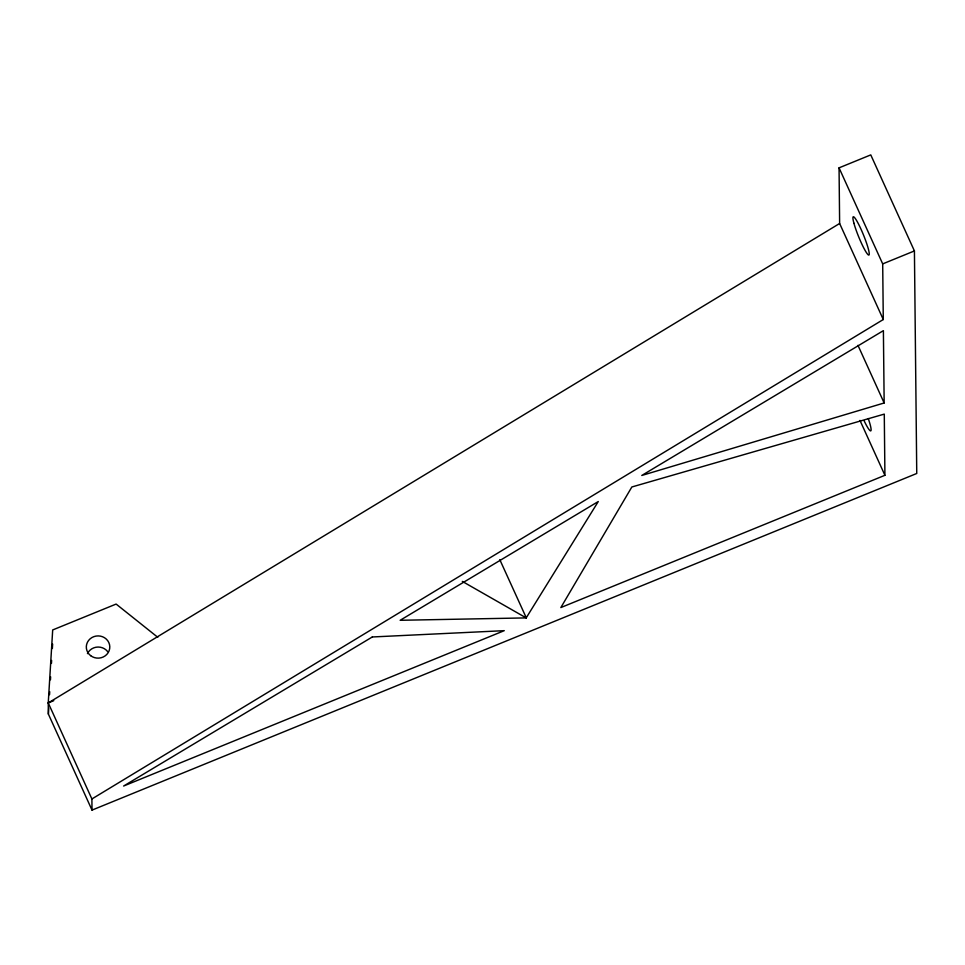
<?xml version="1.0" encoding="UTF-8"?>
<svg xmlns="http://www.w3.org/2000/svg" width="965" height="965" viewBox="0 0 965 965"><rect width="100%" height="100%" fill="white"/><g stroke="black" fill="none" stroke-linecap="round" stroke-linejoin="round"><path stroke-width="1.45" d="M92.013 810.105L91.892 798.972L883.277 319.524L839.634 223.482L839.055 167.85L870.768 154.895L914.422 250.936L916.75 473.477L92.013 810.105L48.371 714.064L48.25 702.93L52.689 629.952L116.126 604.066L157.778 637.298M48.371 714.064L48.733 708.105M49.541 694.703L49.722 691.724M50.445 679.806L50.626 676.827M51.447 663.425L51.627 660.446M52.351 648.528L52.629 644.065M526.19 617.902L598.276 501.535L400.149 620.29L526.19 617.902L462.319 581.4M91.892 798.972L48.25 702.93L839.634 223.482M883.277 319.524L882.698 263.891L914.422 250.936M48.25 702.93L53.763 700.674M884.917 475.299L560.846 607.564L631.846 486.987L884.278 414.106L884.917 475.299L859.972 420.414M884.157 402.972L641.773 475.468L883.397 330.645L884.157 402.972L857.969 345.349M839.055 167.85L882.698 263.891M499.81 559.664L526.275 617.781M868.271 418.557A20.723 2.581 67.8 0 1 870.78 430.873A20.723 2.581 67.8 0 1 864.061 420.668M87.453 653.631A11.737 11.11 -0.6 0 1 107.67 651.616M372.309 636.972L123.617 786.029L504.261 630.664L372.309 636.972M90.65 655.657A11.737 11.11 -0.6 0 0 109.648 648.77A11.737 11.11 -0.6 0 0 93.858 636.647A11.737 11.11 -0.6 0 0 90.65 655.657M853.916 223.217A20.723 2.581 67.8 0 0 868.09 254.724A20.723 2.581 67.8 0 0 861.25 229.742A20.723 2.581 67.8 0 0 853.916 223.217"/></g></svg>
